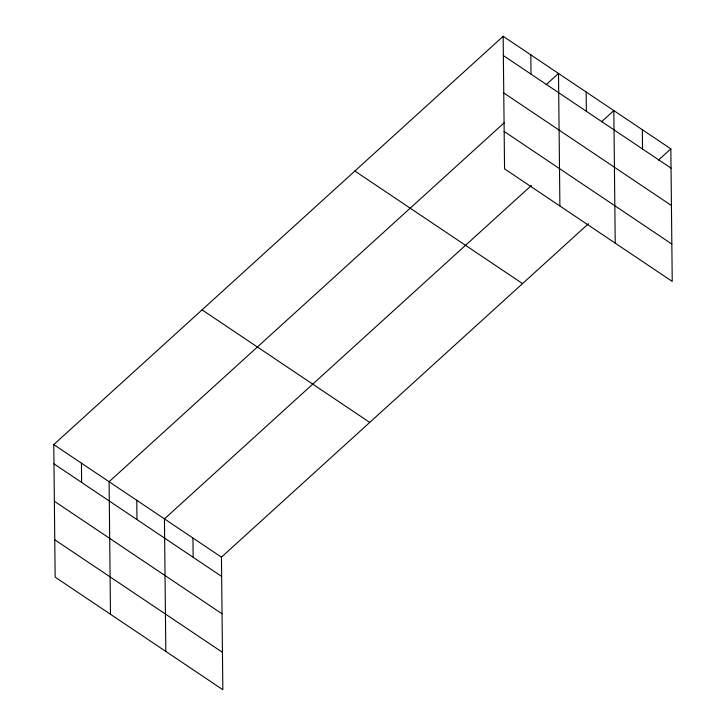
<?xml version="1.0" encoding="UTF-8"?>
<svg xmlns="http://www.w3.org/2000/svg" width="726" height="726" viewBox="0 0 726 726"><rect width="100%" height="100%" fill="white"/><g stroke="black" fill="none" stroke-linecap="round" stroke-linejoin="round"><path stroke-width="1.09" d="M588.459 223.717L221.448 557.151L222.837 689.7L55.158 577.143L53.769 444.584L503.163 36.3L670.842 148.857L672.231 281.416L504.552 168.849L503.163 36.3M504.125 122.848L109.1 481.728L110.488 614.287M546.143 84.67L558.503 73.444L559.891 205.993M531.441 185.439L164.439 518.881L165.827 651.431M601.473 121.814L613.833 110.588L615.221 243.137M658.482 160.092L670.842 148.857M503.363 55.575L671.051 168.142M503.762 92.955L671.441 205.522M504.162 131.47L671.84 244.036M354.86 171.037L522.548 283.594M202.064 309.857L369.752 422.414M53.769 444.584L221.448 557.151M53.969 463.869L221.648 576.426M54.359 501.249L222.038 613.806M54.768 539.763L222.446 652.32M642.338 129.727L642.537 149.002M586.163 92.02L586.372 111.296M530.833 54.877L531.033 74.152M192.944 538.011L193.143 557.296M136.769 500.305L136.969 519.58M81.43 463.161L81.639 482.436"/></g></svg>
